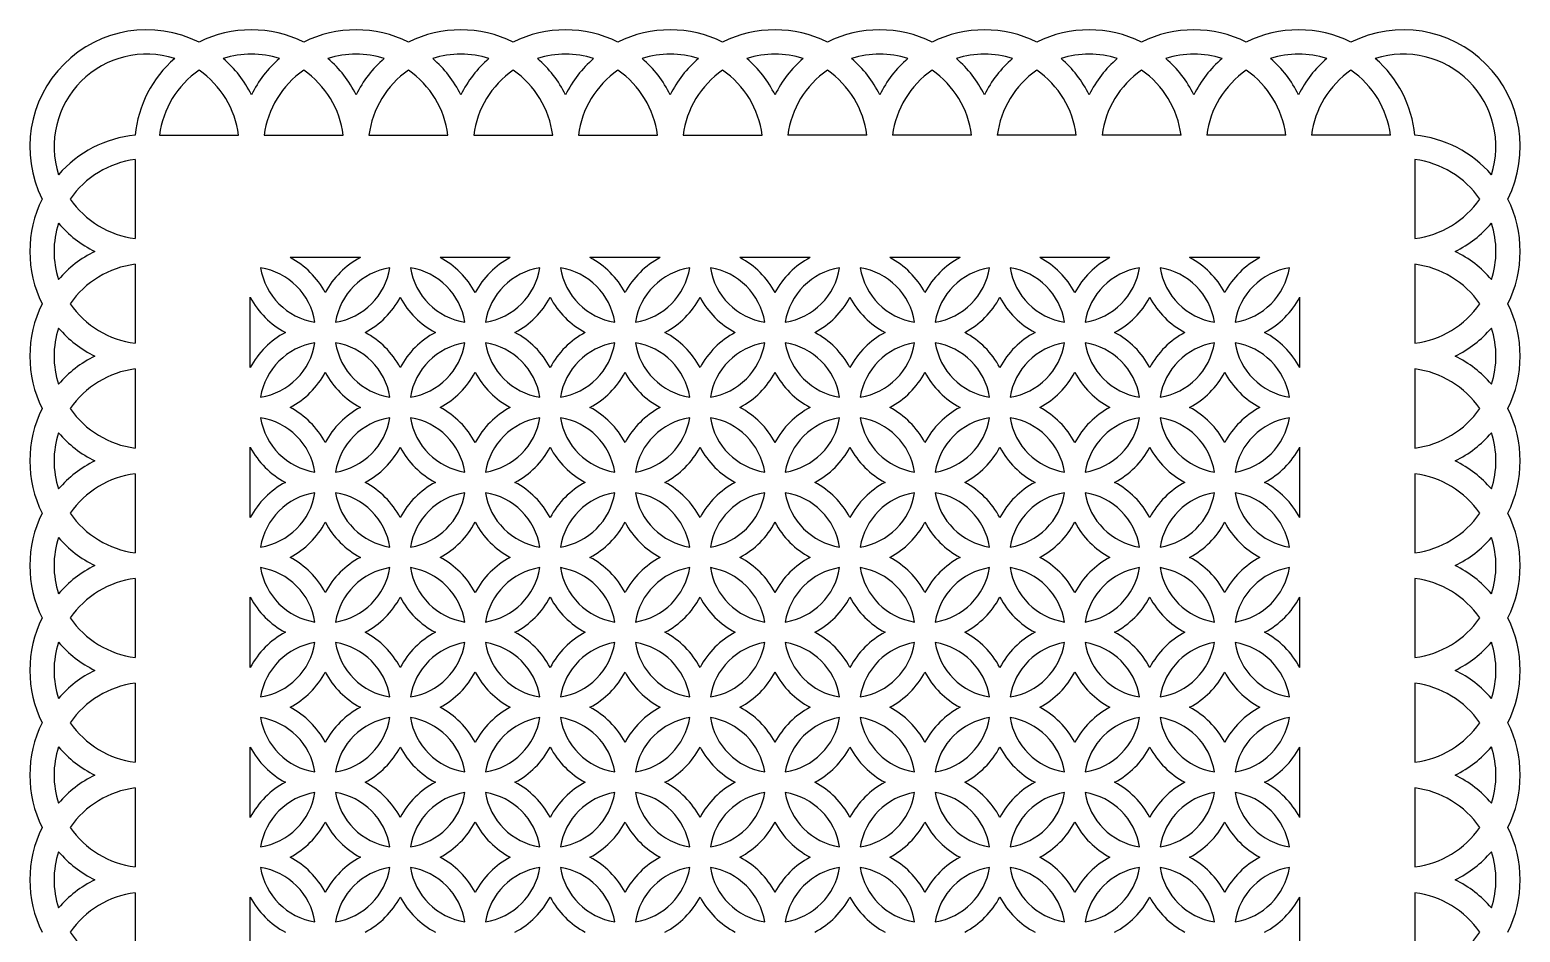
# Model space of a CAD drawing. Extents: x -995 to -442, y 102 to 395.
# Drawn here: x -709.6 to -586.7, y 318.4 to 392.8 of the extents above; entities that cross this region are included whole.
import ezdxf

# ---------------------------------------------------------------- set-up
doc = ezdxf.new("R2010")
doc.units = 0
doc.layers.get('0').update_dxf_attribs({"linetype": 'CONTINUOUS'})

msp = doc.modelspace()

# ---------------------------------------------------------------- linework, layer by layer
for p, q in [((-698.935525, 384.132136), (-692.418288, 384.132136)), ((-690.298947, 384.132136), (-683.781711, 384.132136)), ((-681.66237, 384.132136), (-675.145133, 384.132136)), ((-673.025793, 384.132136), (-666.508556, 384.132136)), ((-664.389215, 384.132136), (-657.871979, 384.132136)), ((-655.752638, 384.132136), (-649.235401, 384.132136)), ((-640.598824, 384.132136), (-647.11606, 384.132136)), ((-631.962247, 384.132136), (-638.479483, 384.132136)), ((-623.325669, 384.132136), (-629.842906, 384.132136)), ((-614.689092, 384.132136), (-621.206328, 384.132136)), ((-606.052514, 384.132136), (-612.569751, 384.132136)), ((-597.415937, 384.132136), (-603.933173, 384.132136)), ((-700.947978, 382.119682), (-700.947978, 375.602446)), ((-595.403484, 382.119682), (-595.403484, 375.602446)), ((-682.368599, 374.040538), (-688.16355, 374.040538)), ((-670.005151, 374.040538), (-675.800102, 374.040538)), ((-657.641703, 374.040538), (-663.436654, 374.040538)), ((-645.278255, 374.040538), (-651.073206, 374.040538)), ((-632.914807, 374.040538), (-638.709758, 374.040538)), ((-620.551359, 374.040538), (-626.34631, 374.040538)), ((-608.187911, 374.040538), (-613.982862, 374.040538)), ((-700.947978, 373.483105), (-700.947978, 366.965869)), ((-595.403484, 373.483105), (-595.403484, 366.965869)), ((-691.447799, 364.961339), (-691.447799, 370.75629)), ((-604.903663, 364.961339), (-604.903663, 370.75629)), ((-700.947978, 364.846528), (-700.947978, 358.329291)), ((-595.403484, 364.846528), (-595.403484, 358.329291)), ((-691.447799, 352.597891), (-691.447799, 358.392842)), ((-604.903663, 352.597891), (-604.903663, 358.392842)), ((-700.947978, 356.20995), (-700.947978, 349.692714)), ((-595.403484, 356.20995), (-595.403484, 349.692714)), ((-700.947978, 347.573373), (-700.947978, 341.056136)), ((-595.403484, 347.573373), (-595.403484, 341.056136)), ((-691.447799, 340.234443), (-691.447799, 346.029394)), ((-604.903663, 340.234443), (-604.903663, 346.029394)), ((-700.947978, 338.936795), (-700.947978, 332.419559)), ((-595.403484, 338.936795), (-595.403484, 332.419559)), ((-691.447799, 327.870995), (-691.447799, 333.665946)), ((-604.903663, 327.870995), (-604.903663, 333.665946)), ((-700.947978, 330.300218), (-700.947978, 323.782982)), ((-595.403484, 330.300218), (-595.403484, 323.782982)), ((-700.947978, 321.663641), (-700.947978, 315.146404)), ((-691.447799, 315.507547), (-691.447799, 321.302498)), ((-604.903663, 315.507547), (-604.903663, 321.302498)), ((-595.403484, 321.663641), (-595.403484, 315.146404))]:
    msp.add_line(p, q)
for centre, radius, start, end in [((-699.995195, 383.179353), 9.636577, 63.377233, 206.622767), ((-691.358618, 383.179353), 9.636577, 63.377233, 116.622767), ((-682.72204, 383.179353), 9.636577, 63.377233, 116.622767), ((-674.085463, 383.179353), 9.636577, 63.377233, 116.622767), ((-665.448886, 383.179353), 9.636577, 63.377233, 116.622767), ((-656.812308, 383.179353), 9.636577, 63.377233, 116.622767), ((-648.175731, 383.179353), 9.636577, 63.377233, 116.622767), ((-639.539153, 383.179353), 9.636577, 63.377233, 116.622767), ((-630.902576, 383.179353), 9.636577, 63.377233, 116.622767), ((-622.265999, 383.179353), 9.636577, 63.377233, 116.622767), ((-613.629421, 383.179353), 9.636577, 63.377233, 116.622767), ((-604.992844, 383.179353), 9.636577, 63.377233, 116.622767), ((-596.356267, 383.179353), 9.636577, 333.377233, 116.622767), ((-699.995195, 383.179353), 7.636577, 72.327431, 197.672569), ((-691.358618, 383.179353), 9.636577, 130.96948, 174.32581), ((-691.358618, 383.179353), 7.636577, 72.327431, 107.672569), ((-699.995195, 383.179353), 9.636577, 26.333307, 49.03052), ((-682.72204, 383.179353), 9.636577, 130.96948, 153.666693), ((-691.358618, 383.179353), 9.636577, 26.333307, 49.03052), ((-682.72204, 383.179353), 7.636577, 72.327431, 107.672569), ((-674.085463, 383.179353), 9.636577, 130.96948, 153.666693), ((-674.085463, 383.179353), 7.636577, 72.327431, 107.672569), ((-682.72204, 383.179353), 9.636577, 26.333307, 49.03052), ((-665.448886, 383.179353), 9.636577, 130.96948, 153.666693), ((-665.448886, 383.179353), 7.636577, 72.327431, 107.672569), ((-674.085463, 383.179353), 9.636577, 26.333307, 49.03052), ((-656.812308, 383.179353), 9.636577, 130.96948, 153.666693), ((-665.448886, 383.179353), 9.636577, 26.333307, 49.03052), ((-656.812308, 383.179353), 7.636577, 72.327431, 107.672569), ((-648.175731, 383.179353), 9.636577, 130.96948, 153.666693), ((-648.175731, 383.179353), 7.636577, 72.327431, 107.672569), ((-656.812308, 383.179353), 9.636577, 26.333307, 49.03052), ((-639.539153, 383.179353), 9.636577, 130.96948, 153.666693), ((-648.175731, 383.179353), 9.636577, 26.333307, 49.03052), ((-639.539153, 383.179353), 7.636577, 72.327431, 107.672569), ((-630.902576, 383.179353), 9.636577, 130.96948, 153.666693), ((-630.902576, 383.179353), 7.636577, 72.327431, 107.672569), ((-639.539153, 383.179353), 9.636577, 26.333307, 49.03052), ((-622.265999, 383.179353), 9.636577, 130.96948, 153.666693), ((-622.265999, 383.179353), 7.636577, 72.327431, 107.672569), ((-630.902576, 383.179353), 9.636577, 26.333307, 49.03052), ((-613.629421, 383.179353), 9.636577, 130.96948, 153.666693), ((-622.265999, 383.179353), 9.636577, 26.333307, 49.03052), ((-613.629421, 383.179353), 7.636577, 72.327431, 107.672569), ((-604.992844, 383.179353), 9.636577, 130.96948, 153.666693), ((-604.992844, 383.179353), 7.636577, 72.327431, 107.672569), ((-613.629421, 383.179353), 9.636577, 26.333307, 49.03052), ((-596.356267, 383.179353), 9.636577, 130.96948, 153.666693), ((-596.356267, 383.179353), 7.636577, 342.327431, 107.672569), ((-604.992844, 383.179353), 9.636577, 5.67419, 49.03052), ((-691.358618, 383.179353), 7.636577, 124.435238, 172.832776), ((-699.995195, 383.179353), 7.636577, 7.167224, 55.564762), ((-682.72204, 383.179353), 7.636577, 124.435238, 172.832776), ((-691.358618, 383.179353), 7.636577, 7.167224, 55.564762), ((-674.085463, 383.179353), 7.636577, 124.435238, 172.832776), ((-682.72204, 383.179353), 7.636577, 7.167224, 55.564762), ((-665.448886, 383.179353), 7.636577, 124.435238, 172.832776), ((-674.085463, 383.179353), 7.636577, 7.167224, 55.564762), ((-656.812308, 383.179353), 7.636577, 124.435238, 172.832776), ((-665.448886, 383.179353), 7.636577, 7.167224, 55.564762), ((-648.175731, 383.179353), 7.636577, 124.435238, 172.832776), ((-656.812308, 383.179353), 7.636577, 7.167224, 55.564762), ((-639.539153, 383.179353), 7.636577, 124.435238, 172.832776), ((-648.175731, 383.179353), 7.636577, 7.167224, 55.564762), ((-630.902576, 383.179353), 7.636577, 124.435238, 172.832776), ((-639.539153, 383.179353), 7.636577, 7.167224, 55.564762), ((-622.265999, 383.179353), 7.636577, 124.435238, 172.832776), ((-630.902576, 383.179353), 7.636577, 7.167224, 55.564762), ((-613.629421, 383.179353), 7.636577, 124.435238, 172.832776), ((-622.265999, 383.179353), 7.636577, 7.167224, 55.564762), ((-604.992844, 383.179353), 7.636577, 124.435238, 172.832776), ((-613.629421, 383.179353), 7.636577, 7.167224, 55.564762), ((-596.356267, 383.179353), 7.636577, 124.435238, 172.832776), ((-604.992844, 383.179353), 7.636577, 7.167224, 55.564762), ((-699.995195, 374.542775), 9.636577, 95.67419, 139.03052), ((-596.356267, 374.542775), 9.636577, 40.96948, 84.32581), ((-699.995195, 374.542775), 7.636577, 97.167224, 145.564762), ((-596.356267, 374.542775), 7.636577, 34.435238, 82.832776), ((-699.995195, 374.542775), 9.636577, 153.377233, 206.622767), ((-699.995195, 383.179353), 7.636577, 214.435238, 262.832776), ((-596.356267, 383.179353), 7.636577, 277.167224, 325.564762), ((-596.356267, 374.542775), 9.636577, 333.377233, 26.622767), ((-699.995195, 374.542775), 7.636577, 162.327431, 197.672569), ((-699.995195, 383.179353), 9.636577, 220.96948, 243.666693), ((-596.356267, 383.179353), 9.636577, 296.333307, 319.03052), ((-596.356267, 374.542775), 7.636577, 342.327431, 17.672569), ((-699.995195, 365.906198), 9.636577, 116.333307, 139.03052), ((-691.447799, 367.858814), 7, 27.980975, 62.019025), ((-679.084351, 367.858814), 7, 117.980975, 152.019025), ((-679.084351, 367.858814), 7, 27.980975, 62.019025), ((-666.720903, 367.858814), 7, 117.980975, 152.019025), ((-666.720903, 367.858814), 7, 27.980975, 62.019025), ((-654.357455, 367.858814), 7, 117.980975, 152.019025), ((-654.357455, 367.858814), 7, 27.980975, 62.019025), ((-641.994007, 367.858814), 7, 117.980975, 152.019025), ((-641.994007, 367.858814), 7, 27.980975, 62.019025), ((-629.630559, 367.858814), 7, 117.980975, 152.019025), ((-629.630559, 367.858814), 7, 27.980975, 62.019025), ((-617.267111, 367.858814), 7, 117.980975, 152.019025), ((-617.267111, 367.858814), 7, 27.980975, 62.019025), ((-604.903663, 367.858814), 7, 117.980975, 152.019025), ((-596.356267, 365.906198), 9.636577, 40.96948, 63.666693), ((-699.995195, 365.906198), 7.636577, 97.167224, 145.564762), ((-691.447799, 367.858814), 5.4, 9.044199, 80.955801), ((-685.266075, 374.040538), 5.4, 189.044199, 260.955801), ((-679.084351, 367.858814), 5.4, 99.044199, 170.955801), ((-685.266075, 374.040538), 5.4, 279.044199, 350.955801), ((-672.902627, 374.040538), 5.4, 189.044199, 260.955801), ((-679.084351, 367.858814), 5.4, 9.044199, 80.955801), ((-672.902627, 374.040538), 5.4, 279.044199, 350.955801), ((-666.720903, 367.858814), 5.4, 99.044199, 170.955801), ((-660.539179, 374.040538), 5.4, 189.044199, 260.955801), ((-666.720903, 367.858814), 5.4, 9.044199, 80.955801), ((-660.539179, 374.040538), 5.4, 279.044199, 350.955801), ((-654.357455, 367.858814), 5.4, 99.044199, 170.955801), ((-648.175731, 374.040538), 5.4, 189.044199, 260.955801), ((-654.357455, 367.858814), 5.4, 9.044199, 80.955801), ((-641.994007, 367.858814), 5.4, 99.044199, 170.955801), ((-648.175731, 374.040538), 5.4, 279.044199, 350.955801), ((-635.812283, 374.040538), 5.4, 189.044199, 260.955801), ((-641.994007, 367.858814), 5.4, 9.044199, 80.955801), ((-635.812283, 374.040538), 5.4, 279.044199, 350.955801), ((-629.630559, 367.858814), 5.4, 99.044199, 170.955801), ((-629.630559, 367.858814), 5.4, 9.044199, 80.955801), ((-623.448835, 374.040538), 5.4, 189.044199, 260.955801), ((-617.267111, 367.858814), 5.4, 99.044199, 170.955801), ((-623.448835, 374.040538), 5.4, 279.044199, 350.955801), ((-617.267111, 367.858814), 5.4, 9.044199, 80.955801), ((-611.085387, 374.040538), 5.4, 189.044199, 260.955801), ((-604.903663, 367.858814), 5.4, 99.044199, 170.955801), ((-611.085387, 374.040538), 5.4, 279.044199, 350.955801), ((-596.356267, 365.906198), 7.636577, 34.435238, 82.832776), ((-699.995195, 365.906198), 9.636577, 153.377233, 206.622767), ((-699.995195, 374.542775), 7.636577, 214.435238, 262.832776), ((-685.266075, 374.040538), 7, 207.980975, 242.019025), ((-685.266075, 374.040538), 7, 297.980975, 332.019025), ((-672.902627, 374.040538), 7, 207.980975, 242.019025), ((-672.902627, 374.040538), 7, 297.980975, 332.019025), ((-660.539179, 374.040538), 7, 207.980975, 242.019025), ((-660.539179, 374.040538), 7, 297.980975, 332.019025), ((-648.175731, 374.040538), 7, 207.980975, 242.019025), ((-648.175731, 374.040538), 7, 297.980975, 332.019025), ((-635.812283, 374.040538), 7, 207.980975, 242.019025), ((-635.812283, 374.040538), 7, 297.980975, 332.019025), ((-623.448835, 374.040538), 7, 207.980975, 242.019025), ((-623.448835, 374.040538), 7, 297.980975, 332.019025), ((-611.085387, 374.040538), 7, 207.980975, 242.019025), ((-611.085387, 374.040538), 7, 297.980975, 332.019025), ((-596.356267, 374.542775), 7.636577, 277.167224, 325.564762), ((-596.356267, 365.906198), 9.636577, 333.377233, 26.622767), ((-699.995195, 365.906198), 7.636577, 162.327431, 197.672569), ((-699.995195, 374.542775), 9.636577, 220.96948, 243.666693), ((-685.266075, 361.67709), 7, 117.980975, 152.019025), ((-685.266075, 361.67709), 7, 27.980975, 62.019025), ((-672.902627, 361.67709), 7, 117.980975, 152.019025), ((-672.902627, 361.67709), 7, 27.980975, 62.019025), ((-660.539179, 361.67709), 7, 117.980975, 152.019025), ((-660.539179, 361.67709), 7, 27.980975, 62.019025), ((-648.175731, 361.67709), 7, 117.980975, 152.019025), ((-648.175731, 361.67709), 7, 27.980975, 62.019025), ((-635.812283, 361.67709), 7, 117.980975, 152.019025), ((-635.812283, 361.67709), 7, 27.980975, 62.019025), ((-623.448835, 361.67709), 7, 117.980975, 152.019025), ((-623.448835, 361.67709), 7, 27.980975, 62.019025), ((-611.085387, 361.67709), 7, 117.980975, 152.019025), ((-611.085387, 361.67709), 7, 27.980975, 62.019025), ((-596.356267, 374.542775), 9.636577, 296.333307, 319.03052), ((-596.356267, 365.906198), 7.636577, 342.327431, 17.672569), ((-685.266075, 361.67709), 5.4, 99.044199, 170.955801), ((-691.447799, 367.858814), 5.4, 279.044199, 350.955801), ((-685.266075, 361.67709), 5.4, 9.044199, 80.955801), ((-679.084351, 367.858814), 5.4, 189.044199, 260.955801), ((-672.902627, 361.67709), 5.4, 99.044199, 170.955801), ((-679.084351, 367.858814), 5.4, 279.044199, 350.955801), ((-672.902627, 361.67709), 5.4, 9.044199, 80.955801), ((-666.720903, 367.858814), 5.4, 189.044199, 260.955801), ((-666.720903, 367.858814), 5.4, 279.044199, 350.955801), ((-660.539179, 361.67709), 5.4, 99.044199, 170.955801), ((-660.539179, 361.67709), 5.4, 9.044199, 80.955801), ((-654.357455, 367.858814), 5.4, 189.044199, 260.955801), ((-648.175731, 361.67709), 5.4, 99.044199, 170.955801), ((-654.357455, 367.858814), 5.4, 279.044199, 350.955801), ((-648.175731, 361.67709), 5.4, 9.044199, 80.955801), ((-641.994007, 367.858814), 5.4, 189.044199, 260.955801), ((-635.812283, 361.67709), 5.4, 99.044199, 170.955801), ((-641.994007, 367.858814), 5.4, 279.044199, 350.955801), ((-629.630559, 367.858814), 5.4, 189.044199, 260.955801), ((-635.812283, 361.67709), 5.4, 9.044199, 80.955801), ((-623.448835, 361.67709), 5.4, 99.044199, 170.955801), ((-629.630559, 367.858814), 5.4, 279.044199, 350.955801), ((-623.448835, 361.67709), 5.4, 9.044199, 80.955801), ((-617.267111, 367.858814), 5.4, 189.044199, 260.955801), ((-611.085387, 361.67709), 5.4, 99.044199, 170.955801), ((-617.267111, 367.858814), 5.4, 279.044199, 350.955801), ((-611.085387, 361.67709), 5.4, 9.044199, 80.955801), ((-604.903663, 367.858814), 5.4, 189.044199, 260.955801), ((-699.995195, 357.269621), 9.636577, 116.333307, 139.03052), ((-596.356267, 357.269621), 9.636577, 40.96948, 63.666693), ((-699.995195, 357.269621), 7.636577, 97.167224, 145.564762), ((-691.447799, 367.858814), 7, 297.980975, 332.019025), ((-679.084351, 367.858814), 7, 207.980975, 242.019025), ((-679.084351, 367.858814), 7, 297.980975, 332.019025), ((-666.720903, 367.858814), 7, 207.980975, 242.019025), ((-666.720903, 367.858814), 7, 297.980975, 332.019025), ((-654.357455, 367.858814), 7, 207.980975, 242.019025), ((-654.357455, 367.858814), 7, 297.980975, 332.019025), ((-641.994007, 367.858814), 7, 207.980975, 242.019025), ((-641.994007, 367.858814), 7, 297.980975, 332.019025), ((-629.630559, 367.858814), 7, 207.980975, 242.019025), ((-629.630559, 367.858814), 7, 297.980975, 332.019025), ((-617.267111, 367.858814), 7, 207.980975, 242.019025), ((-617.267111, 367.858814), 7, 297.980975, 332.019025), ((-604.903663, 367.858814), 7, 207.980975, 242.019025), ((-596.356267, 357.269621), 7.636577, 34.435238, 82.832776), ((-699.995195, 357.269621), 9.636577, 153.377233, 206.622767), ((-699.995195, 365.906198), 7.636577, 214.435238, 262.832776), ((-691.447799, 355.495366), 7, 27.980975, 62.019025), ((-679.084351, 355.495366), 7, 117.980975, 152.019025), ((-679.084351, 355.495366), 7, 27.980975, 62.019025), ((-666.720903, 355.495366), 7, 117.980975, 152.019025), ((-666.720903, 355.495366), 7, 27.980975, 62.019025), ((-654.357455, 355.495366), 7, 117.980975, 152.019025), ((-654.357455, 355.495366), 7, 27.980975, 62.019025), ((-641.994007, 355.495366), 7, 117.980975, 152.019025), ((-641.994007, 355.495366), 7, 27.980975, 62.019025), ((-629.630559, 355.495366), 7, 117.980975, 152.019025), ((-629.630559, 355.495366), 7, 27.980975, 62.019025), ((-617.267111, 355.495366), 7, 117.980975, 152.019025), ((-617.267111, 355.495366), 7, 27.980975, 62.019025), ((-604.903663, 355.495366), 7, 117.980975, 152.019025), ((-596.356267, 365.906198), 7.636577, 277.167224, 325.564762), ((-596.356267, 357.269621), 9.636577, 333.377233, 26.622767), ((-691.447799, 355.495366), 5.4, 9.044199, 80.955801), ((-685.266075, 361.67709), 5.4, 189.044199, 260.955801), ((-685.266075, 361.67709), 5.4, 279.044199, 350.955801), ((-679.084351, 355.495366), 5.4, 99.044199, 170.955801), ((-672.902627, 361.67709), 5.4, 189.044199, 260.955801), ((-679.084351, 355.495366), 5.4, 9.044199, 80.955801), ((-666.720903, 355.495366), 5.4, 99.044199, 170.955801), ((-672.902627, 361.67709), 5.4, 279.044199, 350.955801), ((-660.539179, 361.67709), 5.4, 189.044199, 260.955801), ((-666.720903, 355.495366), 5.4, 9.044199, 80.955801), ((-660.539179, 361.67709), 5.4, 279.044199, 350.955801), ((-654.357455, 355.495366), 5.4, 99.044199, 170.955801), ((-648.175731, 361.67709), 5.4, 189.044199, 260.955801), ((-654.357455, 355.495366), 5.4, 9.044199, 80.955801), ((-641.994007, 355.495366), 5.4, 99.044199, 170.955801), ((-648.175731, 361.67709), 5.4, 279.044199, 350.955801), ((-635.812283, 361.67709), 5.4, 189.044199, 260.955801), ((-641.994007, 355.495366), 5.4, 9.044199, 80.955801), ((-629.630559, 355.495366), 5.4, 99.044199, 170.955801), ((-635.812283, 361.67709), 5.4, 279.044199, 350.955801), ((-629.630559, 355.495366), 5.4, 9.044199, 80.955801), ((-623.448835, 361.67709), 5.4, 189.044199, 260.955801), ((-623.448835, 361.67709), 5.4, 279.044199, 350.955801), ((-617.267111, 355.495366), 5.4, 99.044199, 170.955801), ((-617.267111, 355.495366), 5.4, 9.044199, 80.955801), ((-611.085387, 361.67709), 5.4, 189.044199, 260.955801), ((-604.903663, 355.495366), 5.4, 99.044199, 170.955801), ((-611.085387, 361.67709), 5.4, 279.044199, 350.955801), ((-699.995195, 357.269621), 7.636577, 162.327431, 197.672569), ((-699.995195, 365.906198), 9.636577, 220.96948, 243.666693), ((-596.356267, 365.906198), 9.636577, 296.333307, 319.03052), ((-596.356267, 357.269621), 7.636577, 342.327431, 17.672569), ((-685.266075, 361.67709), 7, 207.980975, 242.019025), ((-685.266075, 361.67709), 7, 297.980975, 332.019025), ((-672.902627, 361.67709), 7, 207.980975, 242.019025), ((-672.902627, 361.67709), 7, 297.980975, 332.019025), ((-660.539179, 361.67709), 7, 207.980975, 242.019025), ((-660.539179, 361.67709), 7, 297.980975, 332.019025), ((-648.175731, 361.67709), 7, 207.980975, 242.019025), ((-648.175731, 361.67709), 7, 297.980975, 332.019025), ((-635.812283, 361.67709), 7, 207.980975, 242.019025), ((-635.812283, 361.67709), 7, 297.980975, 332.019025), ((-623.448835, 361.67709), 7, 207.980975, 242.019025), ((-623.448835, 361.67709), 7, 297.980975, 332.019025), ((-611.085387, 361.67709), 7, 207.980975, 242.019025), ((-611.085387, 361.67709), 7, 297.980975, 332.019025), ((-699.995195, 348.633043), 9.636577, 116.333307, 139.03052), ((-596.356267, 348.633043), 9.636577, 40.96948, 63.666693), ((-699.995195, 348.633043), 7.636577, 97.167224, 145.564762), ((-685.266075, 349.313642), 7, 117.980975, 152.019025), ((-685.266075, 349.313642), 7, 27.980975, 62.019025), ((-672.902627, 349.313642), 7, 117.980975, 152.019025), ((-672.902627, 349.313642), 7, 27.980975, 62.019025), ((-660.539179, 349.313642), 7, 117.980975, 152.019025), ((-660.539179, 349.313642), 7, 27.980975, 62.019025), ((-648.175731, 349.313642), 7, 117.980975, 152.019025), ((-648.175731, 349.313642), 7, 27.980975, 62.019025), ((-635.812283, 349.313642), 7, 117.980975, 152.019025), ((-635.812283, 349.313642), 7, 27.980975, 62.019025), ((-623.448835, 349.313642), 7, 117.980975, 152.019025), ((-623.448835, 349.313642), 7, 27.980975, 62.019025), ((-611.085387, 349.313642), 7, 117.980975, 152.019025), ((-611.085387, 349.313642), 7, 27.980975, 62.019025), ((-596.356267, 348.633043), 7.636577, 34.435238, 82.832776), ((-691.447799, 355.495366), 5.4, 279.044199, 350.955801), ((-685.266075, 349.313642), 5.4, 99.044199, 170.955801), ((-679.084351, 355.495366), 5.4, 189.044199, 260.955801), ((-685.266075, 349.313642), 5.4, 9.044199, 80.955801), ((-672.902627, 349.313642), 5.4, 99.044199, 170.955801), ((-679.084351, 355.495366), 5.4, 279.044199, 350.955801), ((-666.720903, 355.495366), 5.4, 189.044199, 260.955801), ((-672.902627, 349.313642), 5.4, 9.044199, 80.955801), ((-660.539179, 349.313642), 5.4, 99.044199, 170.955801), ((-666.720903, 355.495366), 5.4, 279.044199, 350.955801), ((-654.357455, 355.495366), 5.4, 189.044199, 260.955801), ((-660.539179, 349.313642), 5.4, 9.044199, 80.955801), ((-648.175731, 349.313642), 5.4, 99.044199, 170.955801), ((-654.357455, 355.495366), 5.4, 279.044199, 350.955801), ((-641.994007, 355.495366), 5.4, 189.044199, 260.955801), ((-648.175731, 349.313642), 5.4, 9.044199, 80.955801), ((-635.812283, 349.313642), 5.4, 99.044199, 170.955801), ((-641.994007, 355.495366), 5.4, 279.044199, 350.955801), ((-635.812283, 349.313642), 5.4, 9.044199, 80.955801), ((-629.630559, 355.495366), 5.4, 189.044199, 260.955801), ((-629.630559, 355.495366), 5.4, 279.044199, 350.955801), ((-623.448835, 349.313642), 5.4, 99.044199, 170.955801), ((-623.448835, 349.313642), 5.4, 9.044199, 80.955801), ((-617.267111, 355.495366), 5.4, 189.044199, 260.955801), ((-617.267111, 355.495366), 5.4, 279.044199, 350.955801), ((-611.085387, 349.313642), 5.4, 99.044199, 170.955801), ((-611.085387, 349.313642), 5.4, 9.044199, 80.955801), ((-604.903663, 355.495366), 5.4, 189.044199, 260.955801), ((-699.995195, 348.633043), 9.636577, 153.377233, 206.622767), ((-699.995195, 357.269621), 7.636577, 214.435238, 262.832776), ((-596.356267, 357.269621), 7.636577, 277.167224, 325.564762), ((-596.356267, 348.633043), 9.636577, 333.377233, 26.622767), ((-691.447799, 355.495366), 7, 297.980975, 332.019025), ((-679.084351, 355.495366), 7, 207.980975, 242.019025), ((-679.084351, 355.495366), 7, 297.980975, 332.019025), ((-666.720903, 355.495366), 7, 207.980975, 242.019025), ((-666.720903, 355.495366), 7, 297.980975, 332.019025), ((-654.357455, 355.495366), 7, 207.980975, 242.019025), ((-654.357455, 355.495366), 7, 297.980975, 332.019025), ((-641.994007, 355.495366), 7, 207.980975, 242.019025), ((-641.994007, 355.495366), 7, 297.980975, 332.019025), ((-629.630559, 355.495366), 7, 207.980975, 242.019025), ((-629.630559, 355.495366), 7, 297.980975, 332.019025), ((-617.267111, 355.495366), 7, 207.980975, 242.019025), ((-617.267111, 355.495366), 7, 297.980975, 332.019025), ((-604.903663, 355.495366), 7, 207.980975, 242.019025), ((-699.995195, 348.633043), 7.636577, 162.327431, 197.672569), ((-699.995195, 357.269621), 9.636577, 220.96948, 243.666693), ((-596.356267, 357.269621), 9.636577, 296.333307, 319.03052), ((-596.356267, 348.633043), 7.636577, 342.327431, 17.672569), ((-691.447799, 343.131918), 7, 27.980975, 62.019025), ((-679.084351, 343.131918), 7, 117.980975, 152.019025), ((-679.084351, 343.131918), 7, 27.980975, 62.019025), ((-666.720903, 343.131918), 7, 117.980975, 152.019025), ((-666.720903, 343.131918), 7, 27.980975, 62.019025), ((-654.357455, 343.131918), 7, 117.980975, 152.019025), ((-654.357455, 343.131918), 7, 27.980975, 62.019025), ((-641.994007, 343.131918), 7, 117.980975, 152.019025), ((-641.994007, 343.131918), 7, 27.980975, 62.019025), ((-629.630559, 343.131918), 7, 117.980975, 152.019025), ((-629.630559, 343.131918), 7, 27.980975, 62.019025), ((-617.267111, 343.131918), 7, 117.980975, 152.019025), ((-617.267111, 343.131918), 7, 27.980975, 62.019025), ((-604.903663, 343.131918), 7, 117.980975, 152.019025), ((-699.995195, 339.996466), 9.636577, 116.333307, 139.03052), ((-685.266075, 349.313642), 5.4, 189.044199, 260.955801), ((-691.447799, 343.131918), 5.4, 9.044199, 80.955801), ((-685.266075, 349.313642), 5.4, 279.044199, 350.955801), ((-679.084351, 343.131918), 5.4, 99.044199, 170.955801), ((-672.902627, 349.313642), 5.4, 189.044199, 260.955801), ((-679.084351, 343.131918), 5.4, 9.044199, 80.955801), ((-672.902627, 349.313642), 5.4, 279.044199, 350.955801), ((-666.720903, 343.131918), 5.4, 99.044199, 170.955801), ((-660.539179, 349.313642), 5.4, 189.044199, 260.955801), ((-666.720903, 343.131918), 5.4, 9.044199, 80.955801), ((-660.539179, 349.313642), 5.4, 279.044199, 350.955801), ((-654.357455, 343.131918), 5.4, 99.044199, 170.955801), ((-648.175731, 349.313642), 5.4, 189.044199, 260.955801), ((-654.357455, 343.131918), 5.4, 9.044199, 80.955801), ((-648.175731, 349.313642), 5.4, 279.044199, 350.955801), ((-641.994007, 343.131918), 5.4, 99.044199, 170.955801), ((-641.994007, 343.131918), 5.4, 9.044199, 80.955801), ((-635.812283, 349.313642), 5.4, 189.044199, 260.955801), ((-629.630559, 343.131918), 5.4, 99.044199, 170.955801), ((-635.812283, 349.313642), 5.4, 279.044199, 350.955801), ((-629.630559, 343.131918), 5.4, 9.044199, 80.955801), ((-623.448835, 349.313642), 5.4, 189.044199, 260.955801), ((-617.267111, 343.131918), 5.4, 99.044199, 170.955801), ((-623.448835, 349.313642), 5.4, 279.044199, 350.955801), ((-617.267111, 343.131918), 5.4, 9.044199, 80.955801), ((-611.085387, 349.313642), 5.4, 189.044199, 260.955801), ((-604.903663, 343.131918), 5.4, 99.044199, 170.955801), ((-611.085387, 349.313642), 5.4, 279.044199, 350.955801), ((-596.356267, 339.996466), 9.636577, 40.96948, 63.666693), ((-699.995195, 339.996466), 7.636577, 97.167224, 145.564762), ((-596.356267, 339.996466), 7.636577, 34.435238, 82.832776), ((-685.266075, 349.313642), 7, 207.980975, 242.019025), ((-685.266075, 349.313642), 7, 297.980975, 332.019025), ((-672.902627, 349.313642), 7, 207.980975, 242.019025), ((-672.902627, 349.313642), 7, 297.980975, 332.019025), ((-660.539179, 349.313642), 7, 207.980975, 242.019025), ((-660.539179, 349.313642), 7, 297.980975, 332.019025), ((-648.175731, 349.313642), 7, 207.980975, 242.019025), ((-648.175731, 349.313642), 7, 297.980975, 332.019025), ((-635.812283, 349.313642), 7, 207.980975, 242.019025), ((-635.812283, 349.313642), 7, 297.980975, 332.019025), ((-623.448835, 349.313642), 7, 207.980975, 242.019025), ((-623.448835, 349.313642), 7, 297.980975, 332.019025), ((-611.085387, 349.313642), 7, 207.980975, 242.019025), ((-611.085387, 349.313642), 7, 297.980975, 332.019025), ((-699.995195, 339.996466), 9.636577, 153.377233, 206.622767), ((-699.995195, 348.633043), 7.636577, 214.435238, 262.832776), ((-596.356267, 348.633043), 7.636577, 277.167224, 325.564762), ((-596.356267, 339.996466), 9.636577, 333.377233, 26.622767), ((-685.266075, 336.950194), 7, 117.980975, 152.019025), ((-685.266075, 336.950194), 7, 27.980975, 62.019025), ((-672.902627, 336.950194), 7, 117.980975, 152.019025), ((-672.902627, 336.950194), 7, 27.980975, 62.019025), ((-660.539179, 336.950194), 7, 117.980975, 152.019025), ((-660.539179, 336.950194), 7, 27.980975, 62.019025), ((-648.175731, 336.950194), 7, 117.980975, 152.019025), ((-648.175731, 336.950194), 7, 27.980975, 62.019025), ((-635.812283, 336.950194), 7, 117.980975, 152.019025), ((-635.812283, 336.950194), 7, 27.980975, 62.019025), ((-623.448835, 336.950194), 7, 117.980975, 152.019025), ((-623.448835, 336.950194), 7, 27.980975, 62.019025), ((-611.085387, 336.950194), 7, 117.980975, 152.019025), ((-611.085387, 336.950194), 7, 27.980975, 62.019025), ((-699.995195, 339.996466), 7.636577, 162.327431, 197.672569), ((-699.995195, 348.633043), 9.636577, 220.96948, 243.666693), ((-691.447799, 343.131918), 5.4, 279.044199, 350.955801), ((-685.266075, 336.950194), 5.4, 99.044199, 170.955801), ((-679.084351, 343.131918), 5.4, 189.044199, 260.955801), ((-685.266075, 336.950194), 5.4, 9.044199, 80.955801), ((-679.084351, 343.131918), 5.4, 279.044199, 350.955801), ((-672.902627, 336.950194), 5.4, 99.044199, 170.955801), ((-666.720903, 343.131918), 5.4, 189.044199, 260.955801), ((-672.902627, 336.950194), 5.4, 9.044199, 80.955801), ((-660.539179, 336.950194), 5.4, 99.044199, 170.955801), ((-666.720903, 343.131918), 5.4, 279.044199, 350.955801), ((-654.357455, 343.131918), 5.4, 189.044199, 260.955801), ((-660.539179, 336.950194), 5.4, 9.044199, 80.955801), ((-648.175731, 336.950194), 5.4, 99.044199, 170.955801), ((-654.357455, 343.131918), 5.4, 279.044199, 350.955801), ((-641.994007, 343.131918), 5.4, 189.044199, 260.955801), ((-648.175731, 336.950194), 5.4, 9.044199, 80.955801), ((-635.812283, 336.950194), 5.4, 99.044199, 170.955801), ((-641.994007, 343.131918), 5.4, 279.044199, 350.955801), ((-635.812283, 336.950194), 5.4, 9.044199, 80.955801), ((-629.630559, 343.131918), 5.4, 189.044199, 260.955801), ((-623.448835, 336.950194), 5.4, 99.044199, 170.955801), ((-629.630559, 343.131918), 5.4, 279.044199, 350.955801), ((-623.448835, 336.950194), 5.4, 9.044199, 80.955801), ((-617.267111, 343.131918), 5.4, 189.044199, 260.955801), ((-617.267111, 343.131918), 5.4, 279.044199, 350.955801), ((-611.085387, 336.950194), 5.4, 99.044199, 170.955801), ((-611.085387, 336.950194), 5.4, 9.044199, 80.955801), ((-604.903663, 343.131918), 5.4, 189.044199, 260.955801), ((-596.356267, 348.633043), 9.636577, 296.333307, 319.03052), ((-596.356267, 339.996466), 7.636577, 342.327431, 17.672569), ((-699.995195, 331.359889), 9.636577, 116.333307, 139.03052), ((-691.447799, 343.131918), 7, 297.980975, 332.019025), ((-679.084351, 343.131918), 7, 207.980975, 242.019025), ((-679.084351, 343.131918), 7, 297.980975, 332.019025), ((-666.720903, 343.131918), 7, 207.980975, 242.019025), ((-666.720903, 343.131918), 7, 297.980975, 332.019025), ((-654.357455, 343.131918), 7, 207.980975, 242.019025), ((-654.357455, 343.131918), 7, 297.980975, 332.019025), ((-641.994007, 343.131918), 7, 207.980975, 242.019025), ((-641.994007, 343.131918), 7, 297.980975, 332.019025), ((-629.630559, 343.131918), 7, 207.980975, 242.019025), ((-629.630559, 343.131918), 7, 297.980975, 332.019025), ((-617.267111, 343.131918), 7, 207.980975, 242.019025), ((-617.267111, 343.131918), 7, 297.980975, 332.019025), ((-604.903663, 343.131918), 7, 207.980975, 242.019025), ((-596.356267, 331.359889), 9.636577, 40.96948, 63.666693), ((-699.995195, 331.359889), 7.636577, 97.167224, 145.564762), ((-596.356267, 331.359889), 7.636577, 34.435238, 82.832776), ((-691.447799, 330.76847), 7, 27.980975, 62.019025), ((-679.084351, 330.76847), 7, 117.980975, 152.019025), ((-679.084351, 330.76847), 7, 27.980975, 62.019025), ((-666.720903, 330.76847), 7, 117.980975, 152.019025), ((-666.720903, 330.76847), 7, 27.980975, 62.019025), ((-654.357455, 330.76847), 7, 117.980975, 152.019025), ((-654.357455, 330.76847), 7, 27.980975, 62.019025), ((-641.994007, 330.76847), 7, 117.980975, 152.019025), ((-641.994007, 330.76847), 7, 27.980975, 62.019025), ((-629.630559, 330.76847), 7, 117.980975, 152.019025), ((-629.630559, 330.76847), 7, 27.980975, 62.019025), ((-617.267111, 330.76847), 7, 117.980975, 152.019025), ((-617.267111, 330.76847), 7, 27.980975, 62.019025), ((-604.903663, 330.76847), 7, 117.980975, 152.019025), ((-699.995195, 331.359889), 9.636577, 153.377233, 206.622767), ((-699.995195, 339.996466), 7.636577, 214.435238, 262.832776), ((-691.447799, 330.76847), 5.4, 9.044199, 80.955801), ((-685.266075, 336.950194), 5.4, 189.044199, 260.955801), ((-679.084351, 330.76847), 5.4, 99.044199, 170.955801), ((-685.266075, 336.950194), 5.4, 279.044199, 350.955801), ((-679.084351, 330.76847), 5.4, 9.044199, 80.955801), ((-672.902627, 336.950194), 5.4, 189.044199, 260.955801), ((-666.720903, 330.76847), 5.4, 99.044199, 170.955801), ((-672.902627, 336.950194), 5.4, 279.044199, 350.955801), ((-660.539179, 336.950194), 5.4, 189.044199, 260.955801), ((-666.720903, 330.76847), 5.4, 9.044199, 80.955801), ((-654.357455, 330.76847), 5.4, 99.044199, 170.955801), ((-660.539179, 336.950194), 5.4, 279.044199, 350.955801), ((-648.175731, 336.950194), 5.4, 189.044199, 260.955801), ((-654.357455, 330.76847), 5.4, 9.044199, 80.955801), ((-641.994007, 330.76847), 5.4, 99.044199, 170.955801), ((-648.175731, 336.950194), 5.4, 279.044199, 350.955801), ((-635.812283, 336.950194), 5.4, 189.044199, 260.955801), ((-641.994007, 330.76847), 5.4, 9.044199, 80.955801), ((-635.812283, 336.950194), 5.4, 279.044199, 350.955801), ((-629.630559, 330.76847), 5.4, 99.044199, 170.955801), ((-623.448835, 336.950194), 5.4, 189.044199, 260.955801), ((-629.630559, 330.76847), 5.4, 9.044199, 80.955801), ((-623.448835, 336.950194), 5.4, 279.044199, 350.955801), ((-617.267111, 330.76847), 5.4, 99.044199, 170.955801), ((-617.267111, 330.76847), 5.4, 9.044199, 80.955801), ((-611.085387, 336.950194), 5.4, 189.044199, 260.955801), ((-611.085387, 336.950194), 5.4, 279.044199, 350.955801), ((-604.903663, 330.76847), 5.4, 99.044199, 170.955801), ((-596.356267, 339.996466), 7.636577, 277.167224, 325.564762), ((-596.356267, 331.359889), 9.636577, 333.377233, 26.622767), ((-699.995195, 331.359889), 7.636577, 162.327431, 197.672569), ((-699.995195, 339.996466), 9.636577, 220.96948, 243.666693), ((-685.266075, 336.950194), 7, 207.980975, 242.019025), ((-685.266075, 336.950194), 7, 297.980975, 332.019025), ((-672.902627, 336.950194), 7, 207.980975, 242.019025), ((-672.902627, 336.950194), 7, 297.980975, 332.019025), ((-660.539179, 336.950194), 7, 207.980975, 242.019025), ((-660.539179, 336.950194), 7, 297.980975, 332.019025), ((-648.175731, 336.950194), 7, 207.980975, 242.019025), ((-648.175731, 336.950194), 7, 297.980975, 332.019025), ((-635.812283, 336.950194), 7, 207.980975, 242.019025), ((-635.812283, 336.950194), 7, 297.980975, 332.019025), ((-623.448835, 336.950194), 7, 207.980975, 242.019025), ((-623.448835, 336.950194), 7, 297.980975, 332.019025), ((-611.085387, 336.950194), 7, 207.980975, 242.019025), ((-611.085387, 336.950194), 7, 297.980975, 332.019025), ((-596.356267, 339.996466), 9.636577, 296.333307, 319.03052), ((-596.356267, 331.359889), 7.636577, 342.327431, 17.672569), ((-699.995195, 322.723311), 9.636577, 116.333307, 139.03052), ((-685.266075, 324.586746), 7, 117.980975, 152.019025), ((-685.266075, 324.586746), 7, 27.980975, 62.019025), ((-672.902627, 324.586746), 7, 117.980975, 152.019025), ((-672.902627, 324.586746), 7, 27.980975, 62.019025), ((-660.539179, 324.586746), 7, 117.980975, 152.019025), ((-660.539179, 324.586746), 7, 27.980975, 62.019025), ((-648.175731, 324.586746), 7, 117.980975, 152.019025), ((-648.175731, 324.586746), 7, 27.980975, 62.019025), ((-635.812283, 324.586746), 7, 117.980975, 152.019025), ((-635.812283, 324.586746), 7, 27.980975, 62.019025), ((-623.448835, 324.586746), 7, 117.980975, 152.019025), ((-623.448835, 324.586746), 7, 27.980975, 62.019025), ((-611.085387, 324.586746), 7, 117.980975, 152.019025), ((-611.085387, 324.586746), 7, 27.980975, 62.019025), ((-596.356267, 322.723311), 9.636577, 40.96948, 63.666693), ((-699.995195, 322.723311), 7.636577, 97.167224, 145.564762), ((-685.266075, 324.586746), 5.4, 99.044199, 170.955801), ((-691.447799, 330.76847), 5.4, 279.044199, 350.955801), ((-685.266075, 324.586746), 5.4, 9.044199, 80.955801), ((-679.084351, 330.76847), 5.4, 189.044199, 260.955801), ((-672.902627, 324.586746), 5.4, 99.044199, 170.955801), ((-679.084351, 330.76847), 5.4, 279.044199, 350.955801), ((-666.720903, 330.76847), 5.4, 189.044199, 260.955801), ((-672.902627, 324.586746), 5.4, 9.044199, 80.955801), ((-660.539179, 324.586746), 5.4, 99.044199, 170.955801), ((-666.720903, 330.76847), 5.4, 279.044199, 350.955801), ((-660.539179, 324.586746), 5.4, 9.044199, 80.955801), ((-654.357455, 330.76847), 5.4, 189.044199, 260.955801), ((-648.175731, 324.586746), 5.4, 99.044199, 170.955801), ((-654.357455, 330.76847), 5.4, 279.044199, 350.955801), ((-641.994007, 330.76847), 5.4, 189.044199, 260.955801), ((-648.175731, 324.586746), 5.4, 9.044199, 80.955801), ((-641.994007, 330.76847), 5.4, 279.044199, 350.955801), ((-635.812283, 324.586746), 5.4, 99.044199, 170.955801), ((-629.630559, 330.76847), 5.4, 189.044199, 260.955801), ((-635.812283, 324.586746), 5.4, 9.044199, 80.955801), ((-629.630559, 330.76847), 5.4, 279.044199, 350.955801), ((-623.448835, 324.586746), 5.4, 99.044199, 170.955801), ((-623.448835, 324.586746), 5.4, 9.044199, 80.955801), ((-617.267111, 330.76847), 5.4, 189.044199, 260.955801), ((-617.267111, 330.76847), 5.4, 279.044199, 350.955801), ((-611.085387, 324.586746), 5.4, 99.044199, 170.955801), ((-604.903663, 330.76847), 5.4, 189.044199, 260.955801), ((-611.085387, 324.586746), 5.4, 9.044199, 80.955801), ((-596.356267, 322.723311), 7.636577, 34.435238, 82.832776), ((-699.995195, 322.723311), 9.636577, 153.377233, 206.622767), ((-699.995195, 331.359889), 7.636577, 214.435238, 262.832776), ((-691.447799, 330.76847), 7, 297.980975, 332.019025), ((-679.084351, 330.76847), 7, 207.980975, 242.019025), ((-679.084351, 330.76847), 7, 297.980975, 332.019025), ((-666.720903, 330.76847), 7, 207.980975, 242.019025), ((-666.720903, 330.76847), 7, 297.980975, 332.019025), ((-654.357455, 330.76847), 7, 207.980975, 242.019025), ((-654.357455, 330.76847), 7, 297.980975, 332.019025), ((-641.994007, 330.76847), 7, 207.980975, 242.019025), ((-641.994007, 330.76847), 7, 297.980975, 332.019025), ((-629.630559, 330.76847), 7, 207.980975, 242.019025), ((-629.630559, 330.76847), 7, 297.980975, 332.019025), ((-617.267111, 330.76847), 7, 207.980975, 242.019025), ((-617.267111, 330.76847), 7, 297.980975, 332.019025), ((-604.903663, 330.76847), 7, 207.980975, 242.019025), ((-596.356267, 331.359889), 7.636577, 277.167224, 325.564762), ((-596.356267, 322.723311), 9.636577, 333.377233, 26.622767), ((-699.995195, 322.723311), 7.636577, 162.327431, 197.672569), ((-699.995195, 331.359889), 9.636577, 220.96948, 243.666693), ((-691.447799, 318.405022), 7, 27.980975, 62.019025), ((-679.084351, 318.405022), 7, 117.980975, 152.019025), ((-679.084351, 318.405022), 7, 27.980975, 62.019025), ((-666.720903, 318.405022), 7, 117.980975, 152.019025), ((-666.720903, 318.405022), 7, 27.980975, 62.019025), ((-654.357455, 318.405022), 7, 117.980975, 152.019025), ((-654.357455, 318.405022), 7, 27.980975, 62.019025), ((-641.994007, 318.405022), 7, 117.980975, 152.019025), ((-641.994007, 318.405022), 7, 27.980975, 62.019025), ((-629.630559, 318.405022), 7, 117.980975, 152.019025), ((-629.630559, 318.405022), 7, 27.980975, 62.019025), ((-617.267111, 318.405022), 7, 117.980975, 152.019025), ((-617.267111, 318.405022), 7, 27.980975, 62.019025), ((-604.903663, 318.405022), 7, 117.980975, 152.019025), ((-596.356267, 331.359889), 9.636577, 296.333307, 319.03052), ((-596.356267, 322.723311), 7.636577, 342.327431, 17.672569), ((-685.266075, 324.586746), 5.4, 189.044199, 260.955801), ((-691.447799, 318.405022), 5.4, 9.044199, 80.955801), ((-679.084351, 318.405022), 5.4, 99.044199, 170.955801), ((-685.266075, 324.586746), 5.4, 279.044199, 350.955801), ((-679.084351, 318.405022), 5.4, 9.044199, 80.955801), ((-672.902627, 324.586746), 5.4, 189.044199, 260.955801), ((-666.720903, 318.405022), 5.4, 99.044199, 170.955801), ((-672.902627, 324.586746), 5.4, 279.044199, 350.955801), ((-660.539179, 324.586746), 5.4, 189.044199, 260.955801), ((-666.720903, 318.405022), 5.4, 9.044199, 80.955801), ((-654.357455, 318.405022), 5.4, 99.044199, 170.955801), ((-660.539179, 324.586746), 5.4, 279.044199, 350.955801), ((-654.357455, 318.405022), 5.4, 9.044199, 80.955801), ((-648.175731, 324.586746), 5.4, 189.044199, 260.955801), ((-641.994007, 318.405022), 5.4, 99.044199, 170.955801), ((-648.175731, 324.586746), 5.4, 279.044199, 350.955801), ((-641.994007, 318.405022), 5.4, 9.044199, 80.955801), ((-635.812283, 324.586746), 5.4, 189.044199, 260.955801), ((-635.812283, 324.586746), 5.4, 279.044199, 350.955801), ((-629.630559, 318.405022), 5.4, 99.044199, 170.955801), ((-623.448835, 324.586746), 5.4, 189.044199, 260.955801), ((-629.630559, 318.405022), 5.4, 9.044199, 80.955801), ((-623.448835, 324.586746), 5.4, 279.044199, 350.955801), ((-617.267111, 318.405022), 5.4, 99.044199, 170.955801), ((-617.267111, 318.405022), 5.4, 9.044199, 80.955801), ((-611.085387, 324.586746), 5.4, 189.044199, 260.955801), ((-611.085387, 324.586746), 5.4, 279.044199, 350.955801), ((-604.903663, 318.405022), 5.4, 99.044199, 170.955801), ((-699.995195, 314.086734), 9.636577, 116.333307, 139.03052), ((-596.356267, 314.086734), 9.636577, 40.96948, 63.666693), ((-699.995195, 314.086734), 7.636577, 97.167224, 145.564762), ((-685.266075, 324.586746), 7, 207.980975, 242.019025), ((-685.266075, 324.586746), 7, 297.980975, 332.019025), ((-672.902627, 324.586746), 7, 207.980975, 242.019025), ((-672.902627, 324.586746), 7, 297.980975, 332.019025), ((-660.539179, 324.586746), 7, 207.980975, 242.019025), ((-660.539179, 324.586746), 7, 297.980975, 332.019025), ((-648.175731, 324.586746), 7, 207.980975, 242.019025), ((-648.175731, 324.586746), 7, 297.980975, 332.019025), ((-635.812283, 324.586746), 7, 207.980975, 242.019025), ((-635.812283, 324.586746), 7, 297.980975, 332.019025), ((-623.448835, 324.586746), 7, 207.980975, 242.019025), ((-623.448835, 324.586746), 7, 297.980975, 332.019025), ((-611.085387, 324.586746), 7, 207.980975, 242.019025), ((-611.085387, 324.586746), 7, 297.980975, 332.019025), ((-596.356267, 314.086734), 7.636577, 34.435238, 82.832776), ((-699.995195, 322.723311), 7.636577, 214.435238, 262.832776), ((-596.356267, 322.723311), 7.636577, 277.167224, 325.564762)]:
    msp.add_arc(centre, radius, start, end)

doc.saveas('drawing.dxf')
